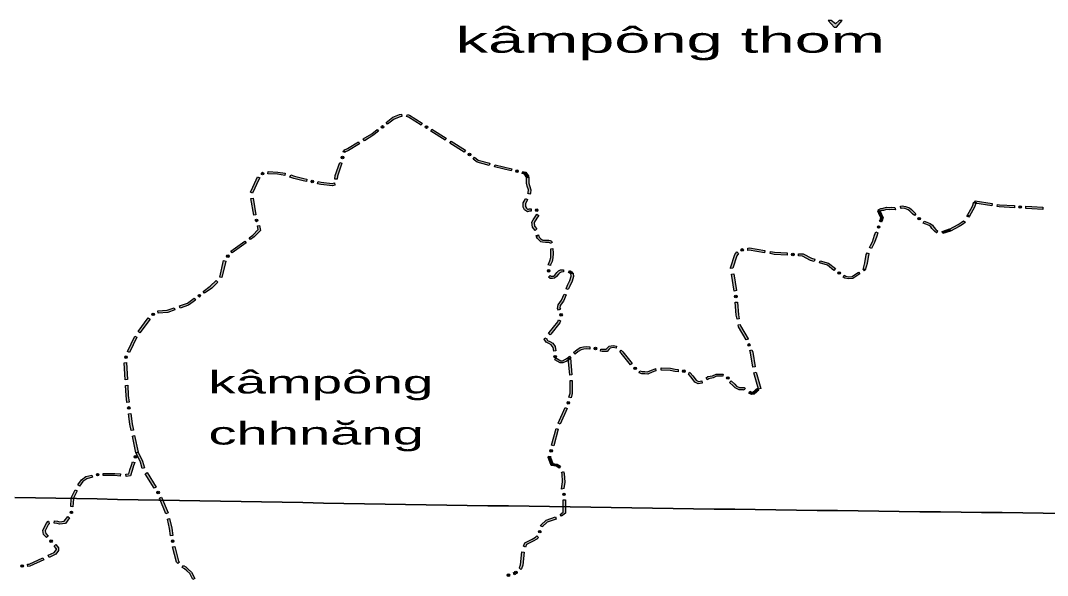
# Model space of a CAD drawing. Header units: metres. Extents: x -835890 to 1024355, y 79891 to 2211954.
# Drawn here: x -433987 to -253032, y 881149 to 978925 of the extents above; entities that cross this region are included whole.
import ezdxf

# ---------------------------------------------------------------- set-up
doc = ezdxf.new("R2010")
doc.units = ezdxf.units.M
doc.header["$LTSCALE"] = 2200
for name, color, linetype, lineweight in [('18', 7, 'Continuous', 13), ('20', 7, 'Continuous', 13), ('37', 7, 'Continuous', 13)]:
    doc.layers.add(name, color=color, linetype=linetype, lineweight=lineweight)

msp = doc.modelspace()

# ---------------------------------------------------------------- hatches: boundary and pattern name
at = {"layer": '20'}
msp.add_hatch(color=256, dxfattribs=at).paths.add_polyline_path([(-289735, 978925), (-290393, 978352), (-291136, 978925), (-291657, 978925), (-290605, 977779), (-290186, 977779), (-289203, 978925)])
at = {"layer": '37'}
for points in [[(-369551, 960953), (-368362, 961925), (-367185, 962341), (-366884, 962410), (-366794, 962020), (-367073, 961956), (-368163, 961571), (-369297, 960643)], [(-365811, 962397), (-365440, 962262), (-363197, 960855), (-363409, 960516), (-365616, 961901), (-365947, 962021)], [(-373596, 958074), (-372111, 958979), (-371126, 959732), (-370883, 959414), (-371885, 958648), (-373388, 957732)], [(-370032, 960317, 1), (-370389, 960044, 1)], [(-362266, 960034, 1), (-362647, 960274, 1)], [(-361503, 959792), (-358962, 958197), (-359174, 957859), (-361715, 959453)], [(-377033, 956086), (-376360, 956389), (-374450, 957553), (-374242, 957212), (-376173, 956035), (-376869, 955721)], [(-358115, 957666), (-355573, 956071), (-355786, 955733), (-358327, 957327)], [(-377140, 955818), (-377088, 955982), (-376707, 955861), (-376759, 955696)], [(-354702, 955168, 1), (-355049, 955454, 1)], [(-378579, 950998), (-378521, 951607), (-377752, 953916), (-377372, 953790), (-378127, 951524), (-378181, 950960)], [(-377185, 955019, 1), (-377322, 954590, 1)], [(-353976, 954830), (-353362, 954326), (-351317, 953768), (-351422, 953382), (-353550, 953963), (-354230, 954521)], [(-391134, 952059, 1), (-391533, 951852, 1)], [(-390374, 952334), (-388638, 952232), (-387374, 952021), (-387439, 951626), (-388683, 951834), (-390398, 951935)], [(-350351, 953530), (-347436, 952821), (-347531, 952432), (-350446, 953141)], [(-346293, 952337, 1), (-346731, 952444, 1)], [(-345493, 952334), (-344961, 952195), (-344442, 951416), (-344775, 951194), (-345209, 951846), (-345594, 951947)], [(-393477, 948664), (-393077, 949580), (-392474, 950852), (-392205, 951392), (-391847, 951213), (-392115, 950677), (-392713, 949414), (-393111, 948504)], [(-386382, 951729), (-385735, 951490), (-384081, 951093), (-383513, 950970), (-383598, 950579), (-384170, 950703), (-385851, 951107), (-386520, 951354)], [(-382358, 950514, 1), (-382798, 950609, 1)], [(-381559, 950544), (-381027, 950429), (-379069, 950233), (-378677, 950320), (-378591, 949930), (-379045, 949829), (-381089, 950033), (-381644, 950154)], [(-344409, 951305), (-344409, 950289), (-344316, 949874), (-344048, 949115), (-344153, 948480), (-344218, 948308), (-344592, 948448), (-344541, 948584), (-344459, 949078), (-344702, 949764), (-344809, 950245), (-344809, 951305)], [(-392898, 944621), (-393415, 947576), (-393021, 947645), (-392504, 944690)], [(-344643, 947367), (-344735, 947214), (-344992, 946698), (-344992, 946134), (-344846, 945843), (-344593, 945652), (-344390, 945719), (-344034, 945759), (-343990, 945362), (-344304, 945327), (-344665, 945206), (-345162, 945580), (-345392, 946040), (-345392, 946793), (-345086, 947406), (-344986, 947573)], [(-267117, 944655), (-266246, 946205), (-265981, 947000), (-265602, 946874), (-265879, 946042), (-266769, 944459)], [(-265761, 947135), (-262796, 946679), (-262857, 946284), (-265822, 946739)], [(-261808, 946528), (-261505, 946481), (-258834, 946326), (-258858, 945927), (-261547, 946083), (-261868, 946132)], [(-342684, 944558), (-342868, 944281), (-343331, 943633), (-343484, 943325), (-343405, 942691), (-343006, 942210), (-343313, 941954), (-343788, 942525), (-343896, 943395), (-343674, 943839), (-343198, 944508), (-343017, 944780)], [(-342836, 945424, 1), (-343238, 945626, 1)], [(-282612, 943564), (-282522, 943765), (-282421, 944196), (-282635, 944626), (-282937, 945333), (-282569, 945490), (-282272, 944794), (-281999, 944245), (-282142, 943637), (-282247, 943401)], [(-282849, 945587), (-282396, 945834), (-281980, 945873), (-281424, 946059), (-280883, 946001), (-280507, 946020), (-279917, 945974), (-279913, 945975), (-279786, 945596), (-279868, 945569), (-280512, 945619), (-280894, 945600), (-281380, 945652), (-281897, 945479), (-282276, 945443), (-282657, 945235)], [(-278906, 946231), (-278657, 946257), (-278064, 946175), (-277370, 945930), (-276992, 945636), (-276511, 945135), (-276211, 944846), (-276489, 944558), (-276794, 944853), (-277261, 945338), (-277565, 945574), (-278159, 945784), (-278664, 945854), (-278865, 945833)], [(-267240, 944475), (-267109, 944669), (-266777, 944445), (-266909, 944251)], [(-257623, 946055, 1), (-258072, 946081, 1)], [(-256838, 946210), (-255776, 946148), (-253842, 946021), (-253868, 945622), (-255800, 945749), (-256861, 945811)], [(-393678, 940658), (-393061, 941107), (-392141, 942088), (-392249, 942735), (-391855, 942801), (-391714, 941959), (-392795, 940805), (-393443, 940335)], [(-392471, 943918, 1), (-392313, 943497, 1)], [(-275469, 943851, 1), (-275793, 944163, 1)], [(-274750, 943594), (-274305, 943398), (-273695, 943181), (-273299, 942873), (-273083, 942520), (-272674, 942093), (-272401, 941871), (-272393, 941868), (-272554, 941502), (-272612, 941527), (-272946, 941798), (-273402, 942274), (-273603, 942603), (-273889, 942826), (-274453, 943026), (-274911, 943228)], [(-270303, 942189), (-268793, 942991), (-268224, 943341), (-267813, 943630), (-267801, 943647), (-267469, 943423), (-267523, 943344), (-268004, 943007), (-268594, 942643), (-270116, 941836)], [(-342730, 941158), (-342703, 941035), (-343094, 940949), (-343121, 941073)], [(-342708, 941053), (-342684, 940979), (-342571, 940742), (-342349, 940520), (-342089, 940307), (-341936, 940249), (-341452, 940225), (-340896, 940225), (-340666, 940189), (-340447, 940050), (-340305, 939830), (-340641, 939613), (-340736, 939759), (-340810, 939807), (-340927, 939825), (-341463, 939825), (-342018, 939853), (-342292, 939956), (-342618, 940223), (-342903, 940508), (-343056, 940831), (-343089, 940931)], [(-284395, 938914), (-284219, 939298), (-283859, 939960), (-283496, 941079), (-283266, 941672), (-282893, 941527), (-283119, 940945), (-283489, 939802), (-283861, 939119), (-284031, 938748)], [(-282738, 942772, 1), (-282833, 942332, 1)], [(-271583, 941753), (-270274, 942202), (-270145, 941823), (-271453, 941375)], [(-396915, 938308), (-394487, 940071), (-394252, 939747), (-396680, 937984)], [(-397328, 937593, 1), (-397594, 937231, 1)], [(-340167, 938741), (-340138, 937891), (-340166, 937088), (-340336, 936464), (-340600, 935870), (-340618, 935776), (-341011, 935854), (-340983, 935992), (-340714, 936599), (-340564, 937148), (-340538, 937891), (-340567, 938727)], [(-308855, 935223), (-308874, 935339), (-308147, 937692), (-307764, 938145), (-307458, 937887), (-307789, 937496), (-308464, 935309), (-308460, 935284)], [(-306597, 938538, 1), (-307044, 938484, 1)], [(-305852, 938829), (-305562, 938864), (-302834, 938409), (-302900, 938014), (-305571, 938460), (-305804, 938432)], [(-301848, 938244), (-301141, 938126), (-298882, 937976), (-298909, 937577), (-301187, 937729), (-301914, 937850)], [(-297673, 937695, 1), (-298122, 937725, 1)], [(-296887, 937843), (-296107, 937791), (-294620, 937047), (-294044, 936880), (-294155, 936496), (-294766, 936672), (-296214, 937397), (-296913, 937444)], [(-285533, 935075), (-285212, 936226), (-284965, 937711), (-284819, 938013), (-284459, 937840), (-284579, 937589), (-284821, 936139), (-285147, 934968)], [(-398880, 933710), (-398213, 936635), (-397823, 936546), (-398490, 933621)], [(-293083, 936602), (-291597, 936173), (-290400, 935215), (-290650, 934903), (-291784, 935811), (-293194, 936218)], [(-340925, 934601, 1), (-340925, 935051, 1)], [(-340669, 933998), (-340516, 933863), (-340278, 933863), (-340079, 933902), (-339854, 934085), (-339499, 934519), (-339202, 934801), (-338820, 934992), (-338397, 935021), (-338326, 935028), (-338286, 934630), (-338363, 934623), (-338712, 934598), (-338970, 934470), (-339205, 934246), (-339570, 933800), (-339904, 933529), (-340239, 933463), (-340667, 933463), (-340934, 933698)], [(-336612, 934420), (-336552, 933819), (-336792, 932977), (-337218, 932123), (-337466, 931508), (-337837, 931657), (-337583, 932288), (-337167, 933122), (-336958, 933856), (-337010, 934381)], [(-337262, 934873), (-336716, 934576), (-336906, 934225), (-337453, 934521)], [(-308238, 931270), (-308701, 934235), (-308306, 934296), (-307843, 931332)], [(-289569, 934293, 1), (-289920, 934575, 1)], [(-288842, 934039), (-288588, 933912), (-288043, 933791), (-287457, 933849), (-286329, 934602), (-286107, 934269), (-287318, 933461), (-288067, 933386), (-288723, 933532), (-289021, 933681)], [(-285497, 935157), (-285451, 935188), (-285229, 934855), (-285275, 934824)], [(-401791, 931192), (-400559, 932101), (-399519, 933102), (-399242, 932814), (-400301, 931795), (-401553, 930870)], [(-402295, 930571, 1), (-402657, 930304, 1)], [(-337840, 930580), (-338292, 929459), (-338891, 928695), (-338936, 928247), (-338848, 928072), (-339206, 927894), (-339345, 928172), (-339278, 928850), (-338642, 929661), (-338211, 930730)], [(-307958, 930531, 1), (-307921, 930083, 1)], [(-409778, 927769), (-408139, 927875), (-406911, 928308), (-406778, 927930), (-408059, 927479), (-409752, 927370)], [(-405967, 928640), (-404593, 929124), (-403400, 930004), (-403162, 929683), (-404403, 928766), (-405834, 928262)], [(-307734, 926294), (-307867, 927020), (-308056, 929294), (-307657, 929327), (-307470, 927073), (-307340, 926366)], [(-413258, 924149), (-411469, 926558), (-411148, 926320), (-412937, 923911)], [(-410451, 927303, 1), (-410794, 927012, 1)], [(-338786, 926843, 1), (-338685, 927281, 1)], [(-338821, 926035), (-338963, 925634), (-340539, 923681), (-340665, 923570), (-340929, 923871), (-340829, 923959), (-339317, 925832), (-339198, 926169)], [(-306137, 922653), (-306150, 922691), (-307492, 924973), (-307553, 925310), (-307160, 925383), (-307111, 925115), (-305784, 922859), (-305758, 922783)], [(-415153, 920598), (-413867, 923309), (-413505, 923137), (-414792, 920427)], [(-341222, 922845), (-341241, 922809), (-341102, 922564), (-340698, 922362), (-340211, 922057), (-339765, 921481), (-339647, 920717), (-340043, 920656), (-340144, 921318), (-340484, 921756), (-340894, 922013), (-341389, 922261), (-341699, 922804), (-341573, 923036)], [(-336548, 920439), (-336469, 920517), (-335945, 920926), (-335345, 921287), (-334799, 921408), (-334321, 921468), (-333667, 921421), (-333696, 921022), (-334311, 921066), (-334731, 921014), (-335195, 920910), (-335718, 920596), (-336204, 920217), (-336265, 920156)], [(-332481, 921044, 1), (-332896, 921218, 1)], [(-331722, 921039), (-331500, 921017), (-330808, 921017), (-330586, 921240), (-330261, 921565), (-329544, 921696), (-328958, 921578), (-329037, 921186), (-329548, 921288), (-330066, 921194), (-330302, 920957), (-330642, 920617), (-331520, 920617), (-331762, 920641)], [(-305696, 921985, 1), (-305550, 921559, 1)], [(-415305, 919813, 1), (-415498, 919406, 1)], [(-339769, 919464, 1), (-339797, 919913, 1)], [(-339661, 919473), (-338809, 918993), (-338512, 918993), (-337951, 919249), (-337415, 919624), (-337266, 919759), (-336998, 919462), (-337165, 919311), (-337752, 918900), (-338425, 918593), (-338914, 918593), (-339858, 919125)], [(-337091, 919486), (-336825, 916497), (-337223, 916462), (-337489, 919450)], [(-328130, 920846), (-327827, 920559), (-326209, 918509), (-326523, 918261), (-328123, 920288), (-328405, 920556)], [(-304955, 917849), (-305361, 920390), (-305488, 920761), (-305110, 920891), (-304972, 920487), (-304560, 917912)], [(-415544, 915634), (-415699, 918630), (-415299, 918651), (-415145, 915654)], [(-325527, 917497, 1), (-325855, 917806, 1)], [(-324851, 917224), (-324460, 917081), (-323979, 917081), (-323519, 917030), (-322830, 917349), (-322139, 917579), (-322110, 917586), (-322013, 917198), (-322026, 917195), (-322682, 916976), (-323452, 916620), (-324002, 916681), (-324531, 916681), (-324988, 916848)], [(-321072, 917738), (-319446, 917650), (-318659, 917481), (-318090, 917441), (-318118, 917042), (-318716, 917084), (-319500, 917253), (-321093, 917339)], [(-316886, 917113, 1), (-317333, 917163, 1)], [(-316096, 916943), (-315979, 916878), (-315501, 916339), (-314910, 915531), (-314508, 915352), (-313951, 915445), (-313885, 915050), (-314561, 914937), (-315170, 915209), (-315813, 916088), (-316233, 916562), (-316290, 916594)], [(-313198, 915960), (-312874, 916176), (-312073, 916348), (-311436, 916639), (-310385, 916639), (-310182, 916588), (-310279, 916200), (-310435, 916239), (-311349, 916239), (-311946, 915966), (-312716, 915801), (-312976, 915627)], [(-309155, 915829, 1), (-309538, 916065, 1)], [(-303924, 913963), (-304766, 916843), (-304382, 916955), (-303540, 914075)], [(-415239, 911632), (-415400, 912841), (-415493, 914635), (-415093, 914656), (-415002, 912878), (-414843, 911685)], [(-336762, 915482), (-336762, 913209), (-336987, 912457), (-337371, 912572), (-337162, 913267), (-337162, 915482)], [(-308753, 915455), (-308136, 914836), (-307825, 914524), (-307280, 914276), (-306931, 914276), (-306486, 914276), (-306279, 914160), (-306474, 913811), (-306590, 913876), (-306931, 913876), (-307367, 913876), (-308057, 914190), (-308419, 914553), (-309036, 915172)], [(-305454, 913615), (-305104, 913440), (-304885, 913476), (-304597, 913717), (-304292, 914022), (-304105, 914093), (-303964, 913718), (-304070, 913679), (-304326, 913422), (-304712, 913100), (-305166, 913024), (-305633, 913258)], [(-414938, 910890, 1), (-414879, 910444, 1)], [(-337669, 910553), (-338903, 907818), (-339268, 907983), (-338033, 910717)], [(-337531, 911341, 1), (-337402, 911772, 1)], [(-414484, 906676), (-414731, 907824), (-414975, 909650), (-414578, 909702), (-414337, 907893), (-414093, 906760)], [(-339233, 906910), (-340028, 904018), (-340414, 904124), (-339618, 907016)], [(-413643, 902766), (-414274, 905699), (-413883, 905783), (-413252, 902850)], [(-340546, 902890, 1), (-340426, 903324, 1)], [(-415454, 898977), (-414906, 899079), (-414717, 899742), (-414455, 900603), (-414245, 901185), (-413869, 901050), (-414075, 900477), (-414333, 899629), (-414589, 898731), (-415381, 898584)], [(-413642, 902270, 1), (-413794, 901847, 1)], [(-413268, 902895), (-412477, 901261), (-412142, 900088), (-412527, 899979), (-412852, 901118), (-413628, 902721)], [(-340558, 902089), (-340592, 901965), (-340173, 900878), (-339435, 900767), (-338866, 900386), (-339088, 900054), (-339583, 900385), (-340462, 900517), (-341013, 901944), (-340944, 902195)], [(-338312, 899453), (-338179, 899119), (-338095, 897607), (-338260, 896453), (-338263, 896466), (-338651, 896369), (-338667, 896433), (-338496, 897625), (-338574, 899032), (-338683, 899305)], [(-423912, 897144), (-423265, 897971), (-422470, 898568), (-421419, 898845), (-421318, 898458), (-422292, 898201), (-422983, 897683), (-423597, 896897)], [(-420184, 898963, 1), (-420619, 898849, 1)], [(-419406, 899142), (-417394, 899142), (-416391, 899042), (-416431, 898644), (-417414, 898742), (-419406, 898742)], [(-411700, 899262), (-410110, 896718), (-410449, 896506), (-412039, 899050)], [(-425150, 893289), (-425049, 894700), (-424966, 895034), (-424385, 896217), (-424026, 896041), (-424588, 894896), (-424653, 894636), (-424751, 893260)], [(-409630, 895574, 1), (-409869, 895955, 1)], [(-409141, 894938), (-408001, 892163), (-408371, 892011), (-409511, 894786)], [(-337981, 894452), (-337981, 893897), (-337981, 893095), (-337981, 892102), (-338648, 891582), (-338894, 891898), (-338381, 892297), (-338381, 893095), (-338381, 893897), (-338381, 894452)], [(-338160, 895229, 1), (-338269, 895666, 1)], [(-425006, 892502, 1), (-425038, 892053, 1)], [(-429424, 887814), (-429921, 888368), (-430056, 889042), (-429476, 890323), (-429112, 890687), (-429041, 890704), (-428951, 890314), (-428910, 890323), (-429141, 890092), (-429638, 888995), (-429550, 888554), (-429126, 888081)], [(-427990, 890760), (-427449, 890702), (-427099, 890597), (-426298, 890693), (-425666, 891550), (-425344, 891313), (-426079, 890317), (-427135, 890190), (-427528, 890308), (-428032, 890362)], [(-407716, 891173), (-407329, 889481), (-407139, 888216), (-407535, 888156), (-407722, 889406), (-408106, 891084)], [(-339589, 891095), (-341161, 890547), (-341989, 889755), (-341996, 889738), (-342365, 889891), (-342326, 889986), (-341375, 890896), (-339721, 891473)], [(-342555, 888651, 1), (-342439, 889086, 1)], [(-428758, 887370, 1), (-428458, 887035, 1)], [(-407155, 886975, 1), (-407222, 887420, 1)], [(-342737, 887832), (-343004, 887565), (-343637, 887184), (-344811, 886586), (-344989, 886142), (-345360, 886290), (-345127, 886874), (-343831, 887534), (-343252, 887882), (-343020, 888115)], [(-429138, 884696), (-428045, 885202), (-427670, 885703), (-427670, 885857), (-428089, 886325), (-427791, 886592), (-427270, 886010), (-427270, 885570), (-427786, 884881), (-428970, 884333)], [(-406793, 886267), (-406145, 883670), (-405995, 883511), (-406287, 883237), (-406508, 883472), (-407181, 886171)], [(-345267, 885250), (-345479, 882962), (-345691, 882325), (-345826, 882203), (-346095, 882499), (-346038, 882550), (-345873, 883045), (-345666, 885287)], [(-432733, 883124), (-432465, 883155), (-430045, 884276), (-429877, 883913), (-432355, 882765), (-432687, 882727)], [(-433480, 882837, 1), (-433927, 882785, 1)], [(-405296, 882909), (-404843, 882670), (-404428, 882268), (-403833, 881751), (-403283, 880630), (-403642, 880454), (-404156, 881502), (-404699, 881973), (-405080, 882343), (-405483, 882555)], [(-347799, 881249, 1), (-348234, 881131, 1)], [(-347104, 881646), (-346954, 881687), (-346849, 881301), (-346999, 881260)], [(-346866, 881526, 1), (-346533, 881829, 1)]]:
    msp.add_hatch(color=256, dxfattribs=at).paths.add_polyline_path(points)

# ---------------------------------------------------------------- linework, layer by layer
at = {"layer": '18'}
for points in [[(-250136, 892092), (-253761, 892133), (-257386, 892174), (-261011, 892215), (-264636, 892257), (-268261, 892300), (-271886, 892344), (-275511, 892388), (-279136, 892432), (-282761, 892477), (-286386, 892523), (-290010, 892569), (-293635, 892616), (-297260, 892663), (-300885, 892711), (-304510, 892760), (-308135, 892809), (-311760, 892859), (-315385, 892909), (-319010, 892960), (-322635, 893012), (-326259, 893064), (-329884, 893117), (-333509, 893170), (-337134, 893224), (-340759, 893278), (-344384, 893333), (-348008, 893389), (-351633, 893445), (-355258, 893502), (-358883, 893559), (-362507, 893617), (-366132, 893675), (-369757, 893734), (-373382, 893794), (-377006, 893854), (-380631, 893915), (-384256, 893977), (-387881, 894039), (-391505, 894101), (-395130, 894164), (-398755, 894228), (-402379, 894292), (-406004, 894357), (-409629, 894423), (-413253, 894489), (-416878, 894555), (-420502, 894623), (-424127, 894691), (-427752, 894759), (-431376, 894828), (-435001, 894897)], [(-435001, 894897), (-431376, 894828), (-427752, 894759), (-424127, 894691), (-420502, 894623), (-416878, 894555), (-413253, 894489), (-409629, 894423), (-406004, 894357), (-402379, 894292), (-398755, 894228)], [(-398755, 894228), (-395130, 894164), (-391505, 894101), (-387881, 894039), (-384256, 893977), (-380631, 893915), (-377006, 893854), (-373382, 893794), (-369757, 893734), (-366132, 893675), (-362507, 893617), (-358883, 893559), (-355258, 893502), (-351633, 893445), (-348008, 893389), (-344384, 893333), (-340759, 893278), (-337134, 893224), (-333509, 893170), (-329884, 893117), (-326259, 893064), (-322635, 893012), (-319010, 892960), (-315385, 892909), (-311760, 892859), (-308135, 892809), (-304510, 892760), (-300885, 892711), (-297260, 892663), (-293635, 892616), (-290010, 892569), (-286386, 892523), (-282761, 892477), (-279136, 892432), (-275511, 892388), (-271886, 892344), (-268261, 892300), (-264636, 892257), (-261011, 892215), (-257386, 892174), (-253761, 892133), (-250136, 892092)]]:
    msp.add_lwpolyline(points, dxfattribs=at)
at = {"layer": '20'}
msp.add_lwpolyline([(-289735, 978925), (-290393, 978352), (-291136, 978925), (-291657, 978925), (-290605, 977779), (-290186, 977779), (-289203, 978925)], close=True, dxfattribs=at)
at = {"layer": '37'}
for points in [[(-369551, 960953), (-368362, 961925), (-367185, 962341), (-366884, 962410), (-366794, 962020), (-367073, 961956), (-368163, 961571), (-369297, 960643)], [(-365811, 962397), (-365440, 962262), (-363197, 960855), (-363409, 960516), (-365616, 961901), (-365947, 962021)], [(-373596, 958074), (-372111, 958979), (-371126, 959732), (-370883, 959414), (-371885, 958648), (-373388, 957732)], [(-361503, 959792), (-358962, 958197), (-359174, 957859), (-361715, 959453)], [(-377033, 956086), (-376360, 956389), (-374450, 957553), (-374242, 957212), (-376173, 956035), (-376869, 955721)], [(-358115, 957666), (-355573, 956071), (-355786, 955733), (-358327, 957327)], [(-377140, 955818), (-377088, 955982), (-376707, 955861), (-376759, 955696)], [(-378579, 950998), (-378521, 951607), (-377752, 953916), (-377372, 953790), (-378127, 951524), (-378181, 950960)], [(-353976, 954830), (-353362, 954326), (-351317, 953768), (-351422, 953382), (-353550, 953963), (-354230, 954521)], [(-390374, 952334), (-388638, 952232), (-387374, 952021), (-387439, 951626), (-388683, 951834), (-390398, 951935)], [(-350351, 953530), (-347436, 952821), (-347531, 952432), (-350446, 953141)], [(-345493, 952334), (-344961, 952195), (-344442, 951416), (-344775, 951194), (-345209, 951846), (-345594, 951947)], [(-393477, 948664), (-393077, 949580), (-392474, 950852), (-392205, 951392), (-391847, 951213), (-392115, 950677), (-392713, 949414), (-393111, 948504)], [(-386382, 951729), (-385735, 951490), (-384081, 951093), (-383513, 950970), (-383598, 950579), (-384170, 950703), (-385851, 951107), (-386520, 951354)], [(-381559, 950544), (-381027, 950429), (-379069, 950233), (-378677, 950320), (-378591, 949930), (-379045, 949829), (-381089, 950033), (-381644, 950154)], [(-344409, 951305), (-344409, 950289), (-344316, 949874), (-344048, 949115), (-344153, 948480), (-344218, 948308), (-344592, 948448), (-344541, 948584), (-344459, 949078), (-344702, 949764), (-344809, 950245), (-344809, 951305)], [(-392898, 944621), (-393415, 947576), (-393021, 947645), (-392504, 944690)], [(-344643, 947367), (-344735, 947214), (-344992, 946698), (-344992, 946134), (-344846, 945843), (-344593, 945652), (-344390, 945719), (-344034, 945759), (-343990, 945362), (-344304, 945327), (-344665, 945206), (-345162, 945580), (-345392, 946040), (-345392, 946793), (-345086, 947406), (-344986, 947573)], [(-267117, 944655), (-266246, 946205), (-265981, 947000), (-265602, 946874), (-265879, 946042), (-266769, 944459)], [(-265761, 947135), (-262796, 946679), (-262857, 946284), (-265822, 946739)], [(-261808, 946528), (-261505, 946481), (-258834, 946326), (-258858, 945927), (-261547, 946083), (-261868, 946132)], [(-342684, 944558), (-342868, 944281), (-343331, 943633), (-343484, 943325), (-343405, 942691), (-343006, 942210), (-343313, 941954), (-343788, 942525), (-343896, 943395), (-343674, 943839), (-343198, 944508), (-343017, 944780)], [(-282612, 943564), (-282522, 943765), (-282421, 944196), (-282635, 944626), (-282937, 945333), (-282569, 945490), (-282272, 944794), (-281999, 944245), (-282142, 943637), (-282247, 943401)], [(-282849, 945587), (-282396, 945834), (-281980, 945873), (-281424, 946059), (-280883, 946001), (-280507, 946020), (-279917, 945974), (-279913, 945975), (-279786, 945596), (-279868, 945569), (-280512, 945619), (-280894, 945600), (-281380, 945652), (-281897, 945479), (-282276, 945443), (-282657, 945235)], [(-278906, 946231), (-278657, 946257), (-278064, 946175), (-277370, 945930), (-276992, 945636), (-276511, 945135), (-276211, 944846), (-276489, 944558), (-276794, 944853), (-277261, 945338), (-277565, 945574), (-278159, 945784), (-278664, 945854), (-278865, 945833)], [(-267240, 944475), (-267109, 944669), (-266777, 944445), (-266909, 944251)], [(-256838, 946210), (-255776, 946148), (-253842, 946021), (-253868, 945622), (-255800, 945749), (-256861, 945811)], [(-393678, 940658), (-393061, 941107), (-392141, 942088), (-392249, 942735), (-391855, 942801), (-391714, 941959), (-392795, 940805), (-393443, 940335)], [(-274750, 943594), (-274305, 943398), (-273695, 943181), (-273299, 942873), (-273083, 942520), (-272674, 942093), (-272401, 941871), (-272393, 941868), (-272554, 941502), (-272612, 941527), (-272946, 941798), (-273402, 942274), (-273603, 942603), (-273889, 942826), (-274453, 943026), (-274911, 943228)], [(-270303, 942189), (-268793, 942991), (-268224, 943341), (-267813, 943630), (-267801, 943647), (-267469, 943423), (-267523, 943344), (-268004, 943007), (-268594, 942643), (-270116, 941836)], [(-342730, 941158), (-342703, 941035), (-343094, 940949), (-343121, 941073)], [(-342708, 941053), (-342684, 940979), (-342571, 940742), (-342349, 940520), (-342089, 940307), (-341936, 940249), (-341452, 940225), (-340896, 940225), (-340666, 940189), (-340447, 940050), (-340305, 939830), (-340641, 939613), (-340736, 939759), (-340810, 939807), (-340927, 939825), (-341463, 939825), (-342018, 939853), (-342292, 939956), (-342618, 940223), (-342903, 940508), (-343056, 940831), (-343089, 940931)], [(-284395, 938914), (-284219, 939298), (-283859, 939960), (-283496, 941079), (-283266, 941672), (-282893, 941527), (-283119, 940945), (-283489, 939802), (-283861, 939119), (-284031, 938748)], [(-271583, 941753), (-270274, 942202), (-270145, 941823), (-271453, 941375)], [(-396915, 938308), (-394487, 940071), (-394252, 939747), (-396680, 937984)], [(-340167, 938741), (-340138, 937891), (-340166, 937088), (-340336, 936464), (-340600, 935870), (-340618, 935776), (-341011, 935854), (-340983, 935992), (-340714, 936599), (-340564, 937148), (-340538, 937891), (-340567, 938727)], [(-308855, 935223), (-308874, 935339), (-308147, 937692), (-307764, 938145), (-307458, 937887), (-307789, 937496), (-308464, 935309), (-308460, 935284)], [(-305852, 938829), (-305562, 938864), (-302834, 938409), (-302900, 938014), (-305571, 938460), (-305804, 938432)], [(-301848, 938244), (-301141, 938126), (-298882, 937976), (-298909, 937577), (-301187, 937729), (-301914, 937850)], [(-296887, 937843), (-296107, 937791), (-294620, 937047), (-294044, 936880), (-294155, 936496), (-294766, 936672), (-296214, 937397), (-296913, 937444)], [(-285533, 935075), (-285212, 936226), (-284965, 937711), (-284819, 938013), (-284459, 937840), (-284579, 937589), (-284821, 936139), (-285147, 934968)], [(-398880, 933710), (-398213, 936635), (-397823, 936546), (-398490, 933621)], [(-293083, 936602), (-291597, 936173), (-290400, 935215), (-290650, 934903), (-291784, 935811), (-293194, 936218)], [(-340669, 933998), (-340516, 933863), (-340278, 933863), (-340079, 933902), (-339854, 934085), (-339499, 934519), (-339202, 934801), (-338820, 934992), (-338397, 935021), (-338326, 935028), (-338286, 934630), (-338363, 934623), (-338712, 934598), (-338970, 934470), (-339205, 934246), (-339570, 933800), (-339904, 933529), (-340239, 933463), (-340667, 933463), (-340934, 933698)], [(-336612, 934420), (-336552, 933819), (-336792, 932977), (-337218, 932123), (-337466, 931508), (-337837, 931657), (-337583, 932288), (-337167, 933122), (-336958, 933856), (-337010, 934381)], [(-337262, 934873), (-336716, 934576), (-336906, 934225), (-337453, 934521)], [(-308238, 931270), (-308701, 934235), (-308306, 934296), (-307843, 931332)], [(-288842, 934039), (-288588, 933912), (-288043, 933791), (-287457, 933849), (-286329, 934602), (-286107, 934269), (-287318, 933461), (-288067, 933386), (-288723, 933532), (-289021, 933681)], [(-285497, 935157), (-285451, 935188), (-285229, 934855), (-285275, 934824)], [(-401791, 931192), (-400559, 932101), (-399519, 933102), (-399242, 932814), (-400301, 931795), (-401553, 930870)], [(-337840, 930580), (-338292, 929459), (-338891, 928695), (-338936, 928247), (-338848, 928072), (-339206, 927894), (-339345, 928172), (-339278, 928850), (-338642, 929661), (-338211, 930730)], [(-409778, 927769), (-408139, 927875), (-406911, 928308), (-406778, 927930), (-408059, 927479), (-409752, 927370)], [(-405967, 928640), (-404593, 929124), (-403400, 930004), (-403162, 929683), (-404403, 928766), (-405834, 928262)], [(-307734, 926294), (-307867, 927020), (-308056, 929294), (-307657, 929327), (-307470, 927073), (-307340, 926366)], [(-413258, 924149), (-411469, 926558), (-411148, 926320), (-412937, 923911)], [(-338821, 926035), (-338963, 925634), (-340539, 923681), (-340665, 923570), (-340929, 923871), (-340829, 923959), (-339317, 925832), (-339198, 926169)], [(-306137, 922653), (-306150, 922691), (-307492, 924973), (-307553, 925310), (-307160, 925383), (-307111, 925115), (-305784, 922859), (-305758, 922783)], [(-415153, 920598), (-413867, 923309), (-413505, 923137), (-414792, 920427)], [(-341222, 922845), (-341241, 922809), (-341102, 922564), (-340698, 922362), (-340211, 922057), (-339765, 921481), (-339647, 920717), (-340043, 920656), (-340144, 921318), (-340484, 921756), (-340894, 922013), (-341389, 922261), (-341699, 922804), (-341573, 923036)], [(-336548, 920439), (-336469, 920517), (-335945, 920926), (-335345, 921287), (-334799, 921408), (-334321, 921468), (-333667, 921421), (-333696, 921022), (-334311, 921066), (-334731, 921014), (-335195, 920910), (-335718, 920596), (-336204, 920217), (-336265, 920156)], [(-331722, 921039), (-331500, 921017), (-330808, 921017), (-330586, 921240), (-330261, 921565), (-329544, 921696), (-328958, 921578), (-329037, 921186), (-329548, 921288), (-330066, 921194), (-330302, 920957), (-330642, 920617), (-331520, 920617), (-331762, 920641)], [(-339661, 919473), (-338809, 918993), (-338512, 918993), (-337951, 919249), (-337415, 919624), (-337266, 919759), (-336998, 919462), (-337165, 919311), (-337752, 918900), (-338425, 918593), (-338914, 918593), (-339858, 919125)], [(-337091, 919486), (-336825, 916497), (-337223, 916462), (-337489, 919450)], [(-328130, 920846), (-327827, 920559), (-326209, 918509), (-326523, 918261), (-328123, 920288), (-328405, 920556)], [(-304955, 917849), (-305361, 920390), (-305488, 920761), (-305110, 920891), (-304972, 920487), (-304560, 917912)], [(-415544, 915634), (-415699, 918630), (-415299, 918651), (-415145, 915654)], [(-324851, 917224), (-324460, 917081), (-323979, 917081), (-323519, 917030), (-322830, 917349), (-322139, 917579), (-322110, 917586), (-322013, 917198), (-322026, 917195), (-322682, 916976), (-323452, 916620), (-324002, 916681), (-324531, 916681), (-324988, 916848)], [(-321072, 917738), (-319446, 917650), (-318659, 917481), (-318090, 917441), (-318118, 917042), (-318716, 917084), (-319500, 917253), (-321093, 917339)], [(-316096, 916943), (-315979, 916878), (-315501, 916339), (-314910, 915531), (-314508, 915352), (-313951, 915445), (-313885, 915050), (-314561, 914937), (-315170, 915209), (-315813, 916088), (-316233, 916562), (-316290, 916594)], [(-313198, 915960), (-312874, 916176), (-312073, 916348), (-311436, 916639), (-310385, 916639), (-310182, 916588), (-310279, 916200), (-310435, 916239), (-311349, 916239), (-311946, 915966), (-312716, 915801), (-312976, 915627)], [(-303924, 913963), (-304766, 916843), (-304382, 916955), (-303540, 914075)], [(-415239, 911632), (-415400, 912841), (-415493, 914635), (-415093, 914656), (-415002, 912878), (-414843, 911685)], [(-336762, 915482), (-336762, 913209), (-336987, 912457), (-337371, 912572), (-337162, 913267), (-337162, 915482)], [(-308753, 915455), (-308136, 914836), (-307825, 914524), (-307280, 914276), (-306931, 914276), (-306486, 914276), (-306279, 914160), (-306474, 913811), (-306590, 913876), (-306931, 913876), (-307367, 913876), (-308057, 914190), (-308419, 914553), (-309036, 915172)], [(-305454, 913615), (-305104, 913440), (-304885, 913476), (-304597, 913717), (-304292, 914022), (-304105, 914093), (-303964, 913718), (-304070, 913679), (-304326, 913422), (-304712, 913100), (-305166, 913024), (-305633, 913258)], [(-337669, 910553), (-338903, 907818), (-339268, 907983), (-338033, 910717)], [(-414484, 906676), (-414731, 907824), (-414975, 909650), (-414578, 909702), (-414337, 907893), (-414093, 906760)], [(-339233, 906910), (-340028, 904018), (-340414, 904124), (-339618, 907016)], [(-413643, 902766), (-414274, 905699), (-413883, 905783), (-413252, 902850)], [(-415454, 898977), (-414906, 899079), (-414717, 899742), (-414455, 900603), (-414245, 901185), (-413869, 901050), (-414075, 900477), (-414333, 899629), (-414589, 898731), (-415381, 898584)], [(-413268, 902895), (-412477, 901261), (-412142, 900088), (-412527, 899979), (-412852, 901118), (-413628, 902721)], [(-340558, 902089), (-340592, 901965), (-340173, 900878), (-339435, 900767), (-338866, 900386), (-339088, 900054), (-339583, 900385), (-340462, 900517), (-341013, 901944), (-340944, 902195)], [(-338312, 899453), (-338179, 899119), (-338095, 897607), (-338260, 896453), (-338263, 896466), (-338651, 896369), (-338667, 896433), (-338496, 897625), (-338574, 899032), (-338683, 899305)], [(-423912, 897144), (-423265, 897971), (-422470, 898568), (-421419, 898845), (-421318, 898458), (-422292, 898201), (-422983, 897683), (-423597, 896897)], [(-419406, 899142), (-417394, 899142), (-416391, 899042), (-416431, 898644), (-417414, 898742), (-419406, 898742)], [(-411700, 899262), (-410110, 896718), (-410449, 896506), (-412039, 899050)], [(-425150, 893289), (-425049, 894700), (-424966, 895034), (-424385, 896217), (-424026, 896041), (-424588, 894896), (-424653, 894636), (-424751, 893260)], [(-409141, 894938), (-408001, 892163), (-408371, 892011), (-409511, 894786)], [(-337981, 894452), (-337981, 893897), (-337981, 893095), (-337981, 892102), (-338648, 891582), (-338894, 891898), (-338381, 892297), (-338381, 893095), (-338381, 893897), (-338381, 894452)], [(-429424, 887814), (-429921, 888368), (-430056, 889042), (-429476, 890323), (-429112, 890687), (-429041, 890704), (-428951, 890314), (-428910, 890323), (-429141, 890092), (-429638, 888995), (-429550, 888554), (-429126, 888081)], [(-427990, 890760), (-427449, 890702), (-427099, 890597), (-426298, 890693), (-425666, 891550), (-425344, 891313), (-426079, 890317), (-427135, 890190), (-427528, 890308), (-428032, 890362)], [(-407716, 891173), (-407329, 889481), (-407139, 888216), (-407535, 888156), (-407722, 889406), (-408106, 891084)], [(-339589, 891095), (-341161, 890547), (-341989, 889755), (-341996, 889738), (-342365, 889891), (-342326, 889986), (-341375, 890896), (-339721, 891473)], [(-342737, 887832), (-343004, 887565), (-343637, 887184), (-344811, 886586), (-344989, 886142), (-345360, 886290), (-345127, 886874), (-343831, 887534), (-343252, 887882), (-343020, 888115)], [(-429138, 884696), (-428045, 885202), (-427670, 885703), (-427670, 885857), (-428089, 886325), (-427791, 886592), (-427270, 886010), (-427270, 885570), (-427786, 884881), (-428970, 884333)], [(-406793, 886267), (-406145, 883670), (-405995, 883511), (-406287, 883237), (-406508, 883472), (-407181, 886171)], [(-345267, 885250), (-345479, 882962), (-345691, 882325), (-345826, 882203), (-346095, 882499), (-346038, 882550), (-345873, 883045), (-345666, 885287)], [(-432733, 883124), (-432465, 883155), (-430045, 884276), (-429877, 883913), (-432355, 882765), (-432687, 882727)], [(-405296, 882909), (-404843, 882670), (-404428, 882268), (-403833, 881751), (-403283, 880630), (-403642, 880454), (-404156, 881502), (-404699, 881973), (-405080, 882343), (-405483, 882555)], [(-347104, 881646), (-346954, 881687), (-346849, 881301), (-346999, 881260)]]:
    msp.add_lwpolyline(points, close=True, dxfattribs=at)
for centre in [(-370210, 960180), (-362456, 960154), (-354876, 955311), (-377254, 954805), (-391334, 951955), (-346512, 952390), (-382578, 950562), (-343037, 945525), (-257848, 946068), (-392392, 943708), (-275631, 944007), (-282785, 942552), (-397461, 937412), (-306821, 938511), (-297898, 937710), (-340925, 934826), (-289745, 934434), (-402476, 930437), (-307940, 930307), (-410623, 927157), (-338735, 927062), (-332689, 921131), (-305623, 921772), (-415401, 919609), (-339783, 919689), (-325691, 917651), (-317110, 917138), (-309346, 915947), (-414909, 910667), (-337466, 911556), (-340486, 903107), (-413718, 902058), (-420401, 898906), (-409750, 895764), (-338215, 895447), (-425022, 892277), (-342497, 888868), (-428608, 887203), (-407189, 887197), (-433703, 882811), (-348017, 881190), (-346700, 881678)]:
    msp.add_circle(centre, 225, dxfattribs=at)

# ---------------------------------------------------------------- texts
at = {"layer": '20'}
for s, height, width, p in [('kâmpông thom', 4500, 1.9, (-357317, 973255)), ('kâmpông  ', 4000, 1.8, (-400874, 913214)), ('chhnăng', 4000, 1.85, (-400874, 904214))]:
    msp.add_text(s, height=height, dxfattribs=dict(at, width=width)).set_placement(p)

doc.saveas('drawing.dxf')
